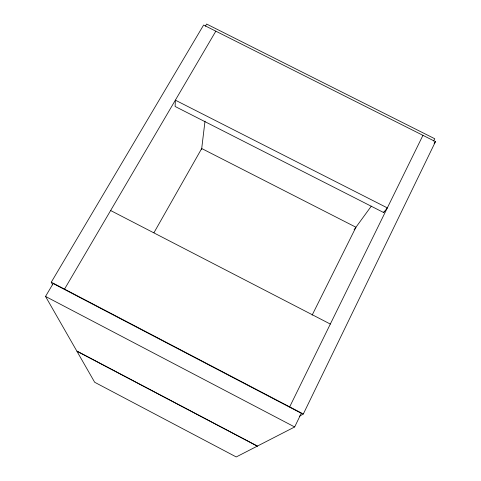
<?xml version="1.0" encoding="UTF-8"?>
<svg xmlns="http://www.w3.org/2000/svg" width="481" height="481" viewBox="0 0 481 481"><rect width="100%" height="100%" fill="white"/><g stroke="black" fill="none" stroke-linecap="round" stroke-linejoin="round"><path stroke-width="0.72" d="M201.599 149.411L205.002 121.152M294.649 426.972L301.304 413.287L53.169 283.519L45.527 296.434L76.768 350.986L257.437 446.067L294.649 426.972L45.527 296.434M433.634 140.999L434.734 138.732L206.638 24.05L205.375 26.19M299.435 416.221L303.319 413.997L435.473 141.642L203.619 25.036L51.281 282.197L52.639 284.872M289.682 406.866L422.943 135.341M383.664 212.548L387.337 207.9L175.361 100.162L175.114 106.475L383.664 212.548L384.319 211.213M312.139 315.127L355.946 227.23L201.707 148.521L153.95 232.732M64.532 289.123L215.825 31.175M354.1 229.762L371.308 206.157M434.09 143.416L435.473 141.642M110.636 210.528L330.321 324.062M51.281 282.197L303.319 413.997M257.287 446.146L236.237 456.95L94.679 382.269L76.894 351.214L257.287 446.146"/></g></svg>
